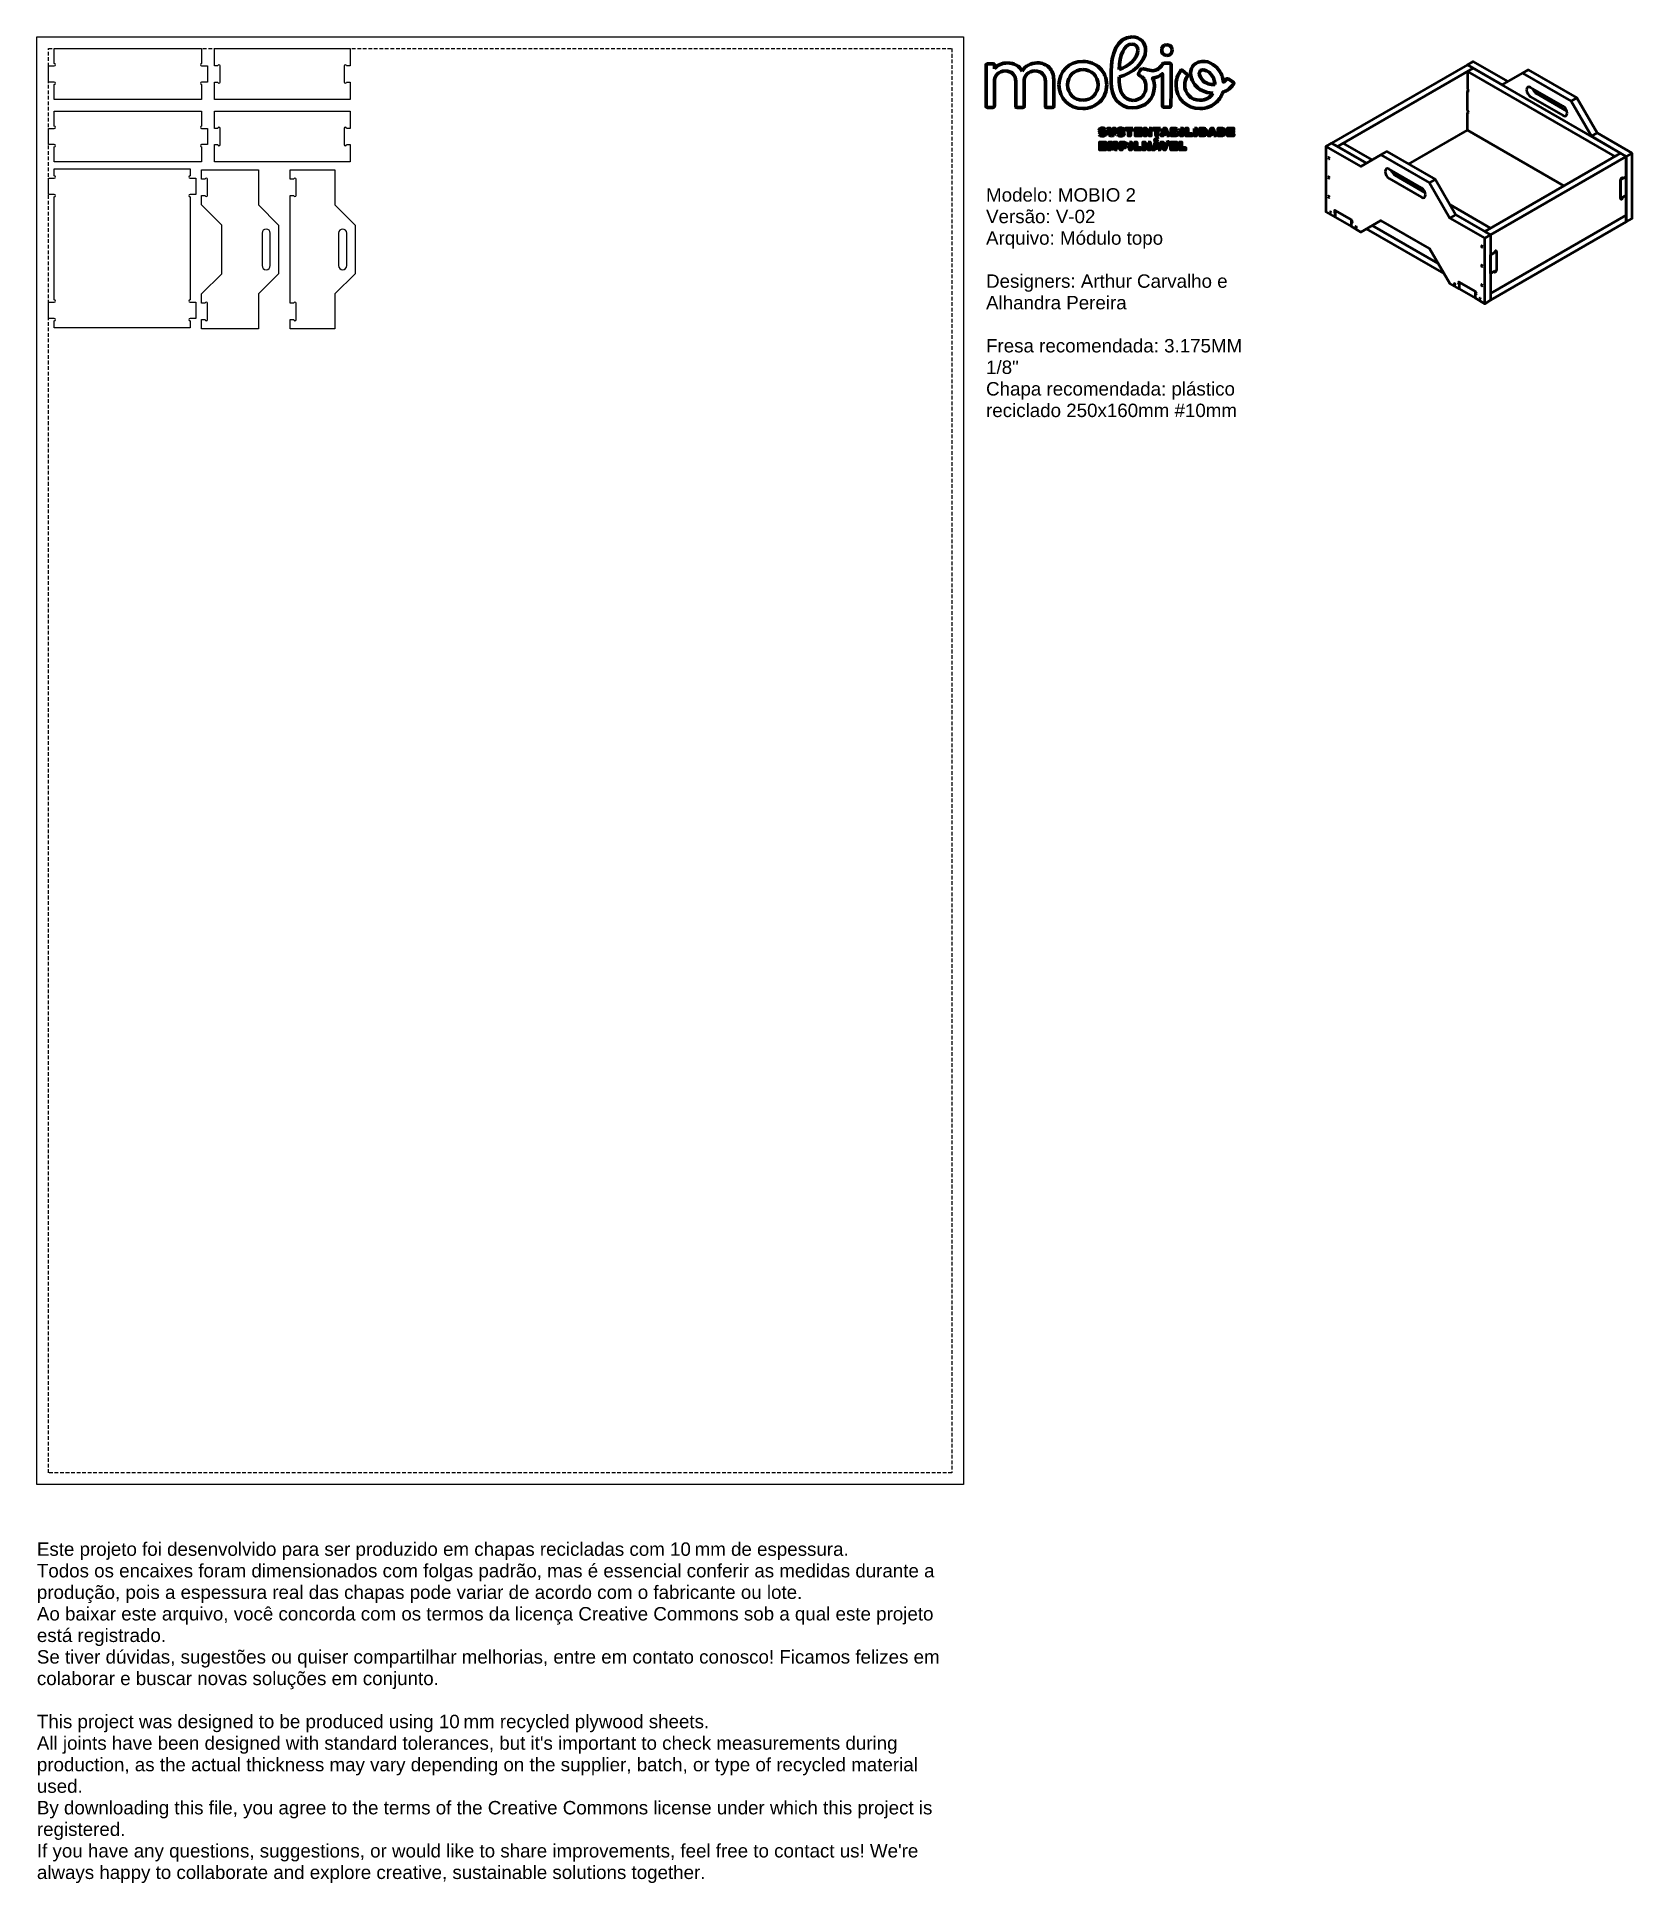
# Model space of a CAD drawing. Header units: inches. Extents: x 3463 to 6217, y 903 to 4091.
import ezdxf

# ---------------------------------------------------------------- set-up
doc = ezdxf.new("R2010")
doc.units = ezdxf.units.IN
doc.header["$MEASUREMENT"] = 0
doc.linetypes.add('DASHED2', pattern=[9.525, 6.35, -3.175])
doc.layers.add('Chapa', color=250, linetype='Continuous', plot=False)
doc.layers.add('PDF2_Geometry', color=7, linetype='Continuous', plot=False)
doc.layers.add('MARGEM_DE_SEGURANÇA_20.0MM', color=93, linetype='DASHED2', true_color=0x66cc66, plot=False)
doc.layers.add('PDF5_Geometry', color=7, linetype='Continuous')
doc.layers.add('TOP-CUT-INSIDE_10.0MM', color=240, linetype='Continuous', true_color=0xff1f31)
doc.layers.add('TOP-CUT-OUTSIDE_10.0MM', color=6, linetype='Continuous', true_color=0xff00ff)
doc.styles.get("Standard").update_dxf_attribs({"font": 'arial.ttf'})

# ---------------------------------------------------------------- blocks, each defined once
blk = doc.blocks.new('Ativo 34')
at = {"layer": 'PDF2_Geometry', "lineweight": 158}
for points in [[(1.11, 10.45), (1.11, 10.92, 0.414143), (0.95, 11.07), (0.19, 11.07, 0.414143), (0.03, 10.92), (0.03, 5.62, 0.414199), (0.18, 5.47), (0.96, 5.47, 0.414234), (1.11, 5.62), (1.11, 8.78)], [(21.66, 8.72, 0.050353), (21.48, 9.25, 0.15197), (22.76, 9.8), (22.76, 5.63, 0.414196), (22.89, 5.5), (23.72, 5.5, 0.41362), (23.85, 5.63, -0.000191), (23.89, 10.91)], [(25.62, 8.37, -0.152618), (25.97, 9.51, 0.380297), (25.95, 9.69), (25.31, 10.25, 0.433501), (25.12, 10.23, 0.166927), (24.5, 8.37)], [(29.78, 6.2, 0.124287), (30.52, 7.43, 0.062677), (31.12, 7.71, 0.101098), (31.9, 8.49, 0.436845), (31.84, 8.77), (31.2, 9.13, 0.384715), (30.95, 9.08, -0.074276), (30.61, 8.73, 0.140931), (30.02, 10.28)], [(3.86, 8.8), (3.86, 5.62, 0.414314), (4, 5.47), (4.78, 5.47, 0.41417), (4.93, 5.62), (4.93, 8.78)], [(7.68, 8.8), (7.68, 6.09), (7.68, 6.09), (7.68, 5.62, 0.414313), (7.83, 5.47), (8.61, 5.47, 0.414171), (8.75, 5.62), (8.75, 7.53), (8.75, 7.53), (8.75, 9.06)], [(21.72, 8.18, 0.020427), (21.71, 8.38), (21.72, 8.38, 0.03153), (21.67, 8.7)], [(14.88, 2.24, 0.000303), (14.99, 2.21, 0.00214), (15.03, 2.2, -0.000431), (15.06, 2.2, 0.000938), (15.1, 2.19)], [(17.25, 2.24, 0.000326), (17.37, 2.21, 0.00214), (17.4, 2.2, -0.000431), (17.44, 2.2, 0.000938), (17.47, 2.19)]]:
    blk.add_lwpolyline(points, format="xyb", dxfattribs=at)
for points in [[(16.15, 10.09), (16.15, 8.72)], [(23.63, 11.17), (22.99, 11.17)], [(17.2, 8.81), (17.2, 9.4)], [(15.43, 2.63), (15.3, 2.49)], [(15.76, 2.23), (15.76, 2.77), (16, 2.77), (16, 2.22)], [(16.41, 2.22), (16.41, 2.77), (16.65, 2.77), (16.65, 2.22)], [(17.81, 2.63), (17.67, 2.49)], [(24.38, 1.84), (23.88, 1.84), (23.88, 2.77), (24.34, 2.77)], [(24.33, 2.59), (24.11, 2.59), (24.11, 2.39), (24.33, 2.39)], [(27.94, 1.84), (27.57, 1.84), (27.57, 2.77), (27.94, 2.77)], [(27.93, 2.56), (27.8, 2.56), (27.8, 2.04), (27.93, 2.04)], [(30.31, 1.84), (29.94, 1.84), (29.94, 2.77), (30.31, 2.77)], [(30.31, 2.56), (30.18, 2.56), (30.18, 2.04), (30.31, 2.04)], [(14.59, 1.99), (14.73, 2.12)], [(16.96, 1.99), (17.11, 2.12)], [(17.76, 0.27), (17.56, 0.27), (17.56, 0.03), (17.32, 0.03), (17.32, 0.97), (17.75, 0.97)], [(17.75, 0.76), (17.56, 0.76), (17.56, 0.48), (17.76, 0.48)], [(24.36, 2.21), (24.11, 2.21), (24.11, 2.02), (24.36, 2.02)]]:
    blk.add_lwpolyline(points, dxfattribs=at)
for points in [[(18.95, 2.77), (18.95, 2.56), (18.62, 2.56), (18.62, 1.84), (18.38, 1.84), (18.38, 2.56), (18.04, 2.56), (18.04, 2.77)], [(19.51, 2.03), (20.04, 2.03), (20.04, 1.84), (19.27, 1.84), (19.27, 2.77), (20.02, 2.77), (20.02, 2.57), (19.51, 2.57), (19.51, 2.41), (19.99, 2.41), (19.99, 2.22), (19.51, 2.22)], [(21.05, 2.77), (21.27, 2.77), (21.27, 1.84), (21.06, 1.84), (20.62, 2.42), (20.62, 1.84), (20.4, 1.84), (20.4, 2.77), (20.62, 2.77), (21.05, 2.18)], [(22.49, 2.77), (22.49, 2.56), (22.16, 2.56), (22.16, 1.84), (21.92, 1.84), (21.92, 2.56), (21.59, 2.56), (21.59, 2.77)], [(23.3, 1.84), (23.23, 2.03), (22.91, 2.03), (22.84, 1.84), (22.59, 1.84), (22.97, 2.77), (23.18, 2.77), (23.54, 1.84)], [(22.99, 2.23), (23.16, 2.23), (23.08, 2.47)], [(25.1, 2.77), (25.35, 2.77), (25.35, 1.84), (25.1, 1.84)], [(26.02, 2.05), (26.55, 2.05), (26.55, 1.84), (25.78, 1.84), (25.78, 2.77), (26.02, 2.77)], [(26.88, 2.77), (27.13, 2.77), (27.13, 1.84), (26.88, 1.84)], [(29.37, 1.84), (29.3, 2.03), (28.98, 2.03), (28.91, 1.84), (28.66, 1.84), (29.04, 2.77), (29.25, 2.77), (29.62, 1.84)], [(29.06, 2.23), (29.23, 2.23), (29.15, 2.47)], [(31.41, 2.03), (31.94, 2.03), (31.94, 1.84), (31.17, 1.84), (31.17, 2.77), (31.92, 2.77), (31.92, 2.57), (31.41, 2.57), (31.41, 2.41), (31.89, 2.41), (31.89, 2.22), (31.41, 2.22)], [(14.93, 0.23), (15.45, 0.23), (15.45, 0.03), (14.69, 0.03), (14.69, 0.97), (15.43, 0.97), (15.43, 0.77), (14.93, 0.77), (14.93, 0.61), (15.4, 0.61), (15.4, 0.42), (14.93, 0.42)], [(16.92, 0.03), (16.69, 0.03), (16.66, 0.75), (16.45, 0.15), (16.27, 0.15), (16.06, 0.77), (16.03, 0.03), (15.8, 0.03), (15.87, 0.97), (16.2, 0.97), (16.36, 0.47), (16.53, 0.97), (16.85, 0.97)], [(18.52, 0.97), (18.76, 0.97), (18.76, 0.03), (18.52, 0.03)], [(19.44, 0.25), (19.96, 0.25), (19.96, 0.03), (19.2, 0.03), (19.2, 0.97), (19.44, 0.97)], [(20.93, 0.97), (21.17, 0.97), (21.17, 0.03), (20.93, 0.03), (20.93, 0.42), (20.51, 0.42), (20.51, 0.03), (20.27, 0.03), (20.27, 0.97), (20.51, 0.97), (20.51, 0.63), (20.93, 0.63)], [(22.19, 0.03), (22.12, 0.23), (21.8, 0.23), (21.73, 0.03), (21.47, 0.03), (21.86, 0.97), (22.06, 0.97), (22.43, 0.03)], [(22.22, 1.38), (21.88, 1.1), (21.75, 1.26), (22.08, 1.54)], [(21.88, 0.43), (22.05, 0.43), (21.96, 0.67)], [(23.27, 0.97), (23.53, 1.04), (23.12, 0.03), (22.94, 0.03), (22.56, 0.97), (22.82, 0.97), (23.04, 0.35)], [(24.09, 0.23), (24.61, 0.23), (24.61, 0.03), (23.85, 0.03), (23.85, 0.97), (24.59, 0.97), (24.59, 0.77), (24.09, 0.77), (24.09, 0.61), (24.56, 0.61), (24.56, 0.42), (24.09, 0.42)], [(25.22, 0.25), (25.74, 0.25), (25.74, 0.03), (24.98, 0.03), (24.98, 0.97), (25.22, 0.97)]]:
    blk.add_lwpolyline(points, close=True, dxfattribs=at)
for centre, radius, start, end in [((23.2, 12.95), 0.553, 108.2136, 169.6569), ((21.5, 11.39), 1.19, 260.7743, 297.9289), ((28.04, 9.57), 0.726, 89.9896, 97.0145), ((29.55, 14.69), 6.29, 269.1959, 269.556), ((15.01, 2.14), 0.657, 69.0253, 90.0553), ((24.02, 41.8), 40.4, 257.1968, 257.3622), ((17.39, 2.14), 0.657, 69.0265, 90.0589), ((26.15, 40.73), 39.31, 257.1945, 257.3645), ((15.04, 2.53), 0.722, 249.0374, 270.1207), ((14.74, 1.2), 1.05, 66.7551, 68.3074), ((15.07, 2.01), 0.176, 44.9976, 52.5138), ((15.14, 2.1), 0.0738, 0.091, 17.1751), ((17.41, 2.53), 0.722, 249.0374, 270.1207), ((17.12, 1.2), 1.05, 66.7551, 68.3074), ((17.44, 2.01), 0.176, 44.9976, 52.5138), ((17.51, 2.1), 0.0743, 0.1445, 17.1215)]:
    blk.add_arc(centre, radius, start, end, dxfattribs=at)
for points in [[(18.87, 14.55), (16.85, 14.55), (16.15, 12.3), (16.15, 10.09)], [(20.59, 12.85), (20.59, 13.84), (19.87, 14.55), (18.87, 14.55)], [(17.2, 10.37), (17.25, 12.15), (17.76, 13.62), (18.83, 13.62)], [(19.59, 12.85), (19.59, 11.74), (18.27, 10.69), (17.2, 10.37)], [(17.2, 9.4), (18.78, 9.82), (20.59, 11.21), (20.59, 12.85)], [(18.83, 13.62), (19.29, 13.62), (19.59, 13.33), (19.59, 12.85)], [(22.66, 13.05), (22.56, 12.51), (22.87, 12.16), (23.31, 12.16)], [(24.02, 12.88), (24.02, 13.4), (23.52, 13.63), (23.03, 13.47)], [(23.31, 12.16), (23.76, 12.16), (24.02, 12.46), (24.02, 12.88)], [(2.81, 11.2), (2.1, 11.2), (1.51, 10.94), (1.11, 10.45)], [(1.11, 8.78), (1.11, 9.62), (1.66, 10.16), (2.52, 10.16)], [(2.52, 10.16), (3.33, 10.16), (3.86, 9.63), (3.86, 8.8)], [(4.68, 10.15), (4.32, 10.82), (3.65, 11.2), (2.81, 11.2)], [(6.63, 11.2), (5.78, 11.2), (5.09, 10.83), (4.68, 10.15)], [(4.93, 8.78), (4.93, 9.62), (5.48, 10.16), (6.35, 10.16)], [(6.35, 10.16), (7.16, 10.16), (7.68, 9.63), (7.68, 8.8)], [(8.17, 10.61), (7.79, 11), (7.26, 11.2), (6.63, 11.2)], [(8.75, 9.06), (8.75, 9.69), (8.55, 10.23), (8.17, 10.61)], [(12.5, 11.4), (10.74, 11.4), (9.42, 10.09), (9.42, 8.37)], [(10.54, 8.37), (10.54, 9.49), (11.38, 10.34), (12.5, 10.34)], [(14.7, 10.53), (14.13, 11.09), (13.35, 11.4), (12.5, 11.4)], [(12.5, 10.34), (13.62, 10.34), (14.46, 9.49), (14.46, 8.37)], [(15.58, 8.37), (15.58, 9.2), (15.27, 9.97), (14.7, 10.53)], [(20.14, 10.48), (19.99, 10.48), (19.65, 9.89), (19.65, 9.74)], [(19.65, 9.74), (19.65, 9.67), (19.69, 9.63), (19.74, 9.61)], [(19.74, 9.61), (20, 9.48), (20.21, 9.35), (20.38, 9.1)], [(21.31, 10.21), (20.65, 10.31), (20.24, 10.48), (20.14, 10.48)], [(22.63, 10.84), (22.47, 10.63), (22.28, 10.45), (22.06, 10.33)], [(22.99, 11.17), (22.78, 11.17), (22.73, 10.98), (22.63, 10.84)], [(23.89, 10.91), (23.89, 11.11), (23.8, 11.17), (23.63, 11.17)], [(26.63, 10.76), (26.13, 10.03), (26.46, 9.06), (26.9, 8.44)], [(27.81, 11.4), (27.15, 11.32), (26.81, 11.01), (26.63, 10.76)], [(27.81, 9.1), (27.58, 9.42), (27.41, 9.92), (27.55, 10.11)], [(27.55, 10.11), (27.59, 10.17), (27.69, 10.26), (27.95, 10.29)], [(30.02, 10.28), (29.79, 10.58), (28.96, 11.54), (27.81, 11.4)], [(28.04, 10.29), (28.57, 10.29), (29.04, 9.72), (29.13, 9.6)], [(29.13, 9.6), (29.44, 9.18), (29.5, 8.7), (29.5, 8.4)], [(9.42, 8.37), (9.42, 6.64), (10.74, 5.33), (12.5, 5.33)], [(12.5, 6.39), (11.38, 6.39), (10.54, 7.24), (10.54, 8.37)], [(14.46, 8.37), (14.46, 7.24), (13.62, 6.39), (12.5, 6.39)], [(14.7, 6.2), (15.27, 6.76), (15.58, 7.53), (15.58, 8.37)], [(16.15, 8.72), (16.15, 6.85), (17.11, 5.41), (18.91, 5.41)], [(18.97, 6.38), (17.79, 6.38), (17.2, 7.47), (17.2, 8.81)], [(18.91, 5.41), (20.53, 5.41), (21.72, 6.52), (21.72, 8.18)], [(20.63, 8.16), (20.63, 7.15), (19.95, 6.38), (18.97, 6.38)], [(20.38, 9.1), (20.56, 8.83), (20.63, 8.48), (20.63, 8.16)], [(21.67, 8.7), (21.67, 8.71), (21.67, 8.71), (21.66, 8.72)], [(24.5, 8.37), (24.5, 6.64), (25.83, 5.33), (27.59, 5.33)], [(27.59, 6.39), (26.47, 6.39), (25.62, 7.24), (25.62, 8.37)], [(26.9, 8.44), (27.39, 7.75), (28.22, 7.35), (29.24, 7.29)], [(29.24, 7.29), (28.9, 6.74), (28.3, 6.39), (27.59, 6.39)], [(29.46, 8.4), (29.03, 8.4), (28.24, 8.5), (27.81, 9.1)], [(12.5, 5.33), (13.35, 5.33), (14.13, 5.64), (14.7, 6.2)], [(27.59, 5.33), (28.43, 5.33), (29.21, 5.64), (29.78, 6.2)], [(14.62, 2.5), (14.62, 2.6), (14.66, 2.67), (14.73, 2.73)], [(14.64, 2.4), (14.63, 2.43), (14.62, 2.46), (14.62, 2.5)], [(14.69, 2.33), (14.67, 2.35), (14.65, 2.37), (14.64, 2.4)], [(14.73, 2.73), (14.81, 2.78), (14.9, 2.8), (15.01, 2.8)], [(15, 2.59), (14.9, 2.59), (14.85, 2.57), (14.85, 2.52)], [(14.85, 2.52), (14.85, 2.49), (14.87, 2.47), (14.9, 2.45)], [(14.9, 2.45), (14.94, 2.44), (14.98, 2.42), (15.04, 2.41)], [(15.3, 2.49), (15.23, 2.56), (15.13, 2.59), (15, 2.59)], [(15.04, 2.41), (15.05, 2.41), (15.06, 2.4), (15.07, 2.4)], [(15.25, 2.76), (15.32, 2.73), (15.38, 2.69), (15.43, 2.63)], [(16.99, 2.5), (16.99, 2.6), (17.03, 2.67), (17.11, 2.73)], [(17.01, 2.4), (17, 2.43), (16.99, 2.46), (16.99, 2.5)], [(17.06, 2.33), (17.05, 2.35), (17.03, 2.37), (17.01, 2.4)], [(17.11, 2.73), (17.18, 2.78), (17.27, 2.8), (17.38, 2.8)], [(17.38, 2.59), (17.28, 2.59), (17.23, 2.57), (17.23, 2.52)], [(17.23, 2.52), (17.23, 2.49), (17.24, 2.47), (17.28, 2.45)], [(17.28, 2.45), (17.31, 2.44), (17.36, 2.42), (17.42, 2.41)], [(17.67, 2.49), (17.6, 2.56), (17.5, 2.59), (17.38, 2.59)], [(17.42, 2.41), (17.43, 2.41), (17.44, 2.4), (17.44, 2.4)], [(17.62, 2.76), (17.7, 2.73), (17.76, 2.69), (17.81, 2.63)], [(24.42, 2.56), (24.4, 2.58), (24.37, 2.59), (24.33, 2.59)], [(24.33, 2.39), (24.37, 2.39), (24.4, 2.4), (24.42, 2.43)], [(24.34, 2.77), (24.45, 2.77), (24.54, 2.75), (24.6, 2.69)], [(24.45, 2.5), (24.45, 2.52), (24.44, 2.54), (24.42, 2.56)], [(24.42, 2.43), (24.44, 2.45), (24.45, 2.47), (24.45, 2.5)], [(24.69, 2.51), (24.69, 2.43), (24.66, 2.37), (24.58, 2.32)], [(24.6, 2.69), (24.66, 2.64), (24.69, 2.58), (24.69, 2.51)], [(28.14, 2.49), (28.08, 2.54), (28.02, 2.56), (27.93, 2.56)], [(27.94, 2.77), (28.09, 2.77), (28.22, 2.73), (28.31, 2.64)], [(28.22, 2.31), (28.22, 2.38), (28.19, 2.44), (28.14, 2.49)], [(28.31, 2.64), (28.41, 2.55), (28.46, 2.44), (28.46, 2.3)], [(30.31, 2.77), (30.46, 2.77), (30.59, 2.73), (30.69, 2.64)], [(30.51, 2.49), (30.46, 2.54), (30.39, 2.56), (30.31, 2.56)], [(30.59, 2.31), (30.59, 2.38), (30.56, 2.44), (30.51, 2.49)], [(30.69, 2.64), (30.79, 2.55), (30.84, 2.44), (30.84, 2.3)], [(14.78, 1.85), (14.7, 1.89), (14.63, 1.93), (14.59, 1.99)], [(14.78, 2.28), (14.74, 2.29), (14.71, 2.31), (14.69, 2.33)], [(14.73, 2.12), (14.81, 2.05), (14.92, 2.01), (15.04, 2.01)], [(14.88, 2.24), (14.85, 2.25), (14.82, 2.26), (14.78, 2.28)], [(15.04, 2.01), (15.09, 2.01), (15.13, 2.02), (15.16, 2.03)], [(15.33, 1.89), (15.25, 1.83), (15.15, 1.81), (15.04, 1.81)], [(15.13, 2.18), (15.12, 2.18), (15.11, 2.18), (15.1, 2.19)], [(15.18, 2.15), (15.17, 2.16), (15.16, 2.16), (15.15, 2.17)], [(15.16, 2.03), (15.19, 2.05), (15.21, 2.07), (15.21, 2.1)], [(15.18, 2.38), (15.21, 2.37), (15.24, 2.36), (15.28, 2.34)], [(15.21, 2.12), (15.2, 2.13), (15.2, 2.13), (15.19, 2.14)], [(15.28, 2.34), (15.32, 2.33), (15.35, 2.31), (15.37, 2.29)], [(15.44, 2.11), (15.44, 2.01), (15.41, 1.94), (15.33, 1.89)], [(15.37, 2.29), (15.39, 2.27), (15.41, 2.25), (15.42, 2.22)], [(15.42, 2.22), (15.44, 2.19), (15.44, 2.15), (15.44, 2.11)], [(15.88, 1.92), (15.8, 2), (15.76, 2.11), (15.76, 2.23)], [(16.2, 1.81), (16.07, 1.81), (15.97, 1.85), (15.88, 1.92)], [(16, 2.22), (16, 2.16), (16.02, 2.12), (16.06, 2.08)], [(16.06, 2.08), (16.1, 2.04), (16.14, 2.02), (16.2, 2.02)], [(16.2, 2.02), (16.26, 2.02), (16.31, 2.04), (16.35, 2.08)], [(16.52, 1.92), (16.44, 1.84), (16.33, 1.81), (16.2, 1.81)], [(16.35, 2.08), (16.39, 2.12), (16.41, 2.16), (16.41, 2.22)], [(16.65, 2.22), (16.65, 2.1), (16.61, 2), (16.52, 1.92)], [(17.15, 1.85), (17.07, 1.89), (17.01, 1.93), (16.96, 1.99)], [(17.15, 2.28), (17.11, 2.29), (17.08, 2.31), (17.06, 2.33)], [(17.11, 2.12), (17.19, 2.05), (17.29, 2.01), (17.42, 2.01)], [(17.25, 2.24), (17.23, 2.25), (17.19, 2.26), (17.15, 2.28)], [(17.7, 1.89), (17.63, 1.83), (17.53, 1.81), (17.41, 1.81)], [(17.42, 2.01), (17.47, 2.01), (17.51, 2.02), (17.54, 2.03)], [(17.5, 2.18), (17.49, 2.18), (17.48, 2.18), (17.47, 2.19)], [(17.55, 2.15), (17.55, 2.16), (17.54, 2.16), (17.53, 2.17)], [(17.54, 2.03), (17.57, 2.05), (17.58, 2.07), (17.58, 2.1)], [(17.55, 2.38), (17.58, 2.37), (17.61, 2.36), (17.65, 2.34)], [(17.58, 2.12), (17.58, 2.13), (17.58, 2.13), (17.57, 2.14)], [(17.65, 2.34), (17.69, 2.33), (17.72, 2.31), (17.74, 2.29)], [(17.82, 2.11), (17.82, 2.01), (17.78, 1.94), (17.7, 1.89)], [(17.74, 2.29), (17.76, 2.27), (17.78, 2.25), (17.8, 2.22)], [(17.75, 0.97), (17.87, 0.97), (17.96, 0.94), (18.04, 0.87)], [(17.86, 0.72), (17.83, 0.75), (17.79, 0.76), (17.75, 0.76)], [(17.76, 0.48), (17.8, 0.48), (17.84, 0.5), (17.86, 0.52)], [(18.04, 0.37), (17.97, 0.31), (17.88, 0.27), (17.76, 0.27)], [(17.8, 2.22), (17.81, 2.19), (17.82, 2.15), (17.82, 2.11)], [(17.9, 0.62), (17.9, 0.66), (17.89, 0.69), (17.86, 0.72)], [(17.86, 0.52), (17.89, 0.55), (17.9, 0.58), (17.9, 0.62)], [(18.04, 0.87), (18.11, 0.81), (18.15, 0.72), (18.15, 0.62)], [(18.15, 0.62), (18.15, 0.52), (18.11, 0.44), (18.04, 0.37)], [(24.46, 2.19), (24.44, 2.2), (24.4, 2.21), (24.36, 2.21)], [(24.36, 2.02), (24.4, 2.02), (24.44, 2.03), (24.46, 2.05)], [(24.65, 1.91), (24.58, 1.86), (24.5, 1.84), (24.38, 1.84)], [(24.5, 2.12), (24.5, 2.14), (24.49, 2.17), (24.46, 2.19)], [(24.46, 2.05), (24.49, 2.07), (24.5, 2.09), (24.5, 2.12)], [(24.58, 2.32), (24.64, 2.29), (24.68, 2.26), (24.7, 2.22)], [(24.74, 2.09), (24.74, 2.02), (24.71, 1.96), (24.65, 1.91)], [(24.7, 2.22), (24.73, 2.18), (24.74, 2.14), (24.74, 2.09)], [(27.93, 2.04), (28.02, 2.04), (28.08, 2.07), (28.14, 2.12)], [(28.31, 1.97), (28.22, 1.88), (28.09, 1.84), (27.94, 1.84)], [(28.14, 2.12), (28.19, 2.17), (28.22, 2.23), (28.22, 2.31)], [(28.46, 2.3), (28.46, 2.17), (28.41, 2.06), (28.31, 1.97)], [(30.31, 2.04), (30.39, 2.04), (30.46, 2.07), (30.51, 2.12)], [(30.69, 1.97), (30.59, 1.88), (30.46, 1.84), (30.31, 1.84)], [(30.51, 2.12), (30.56, 2.17), (30.59, 2.23), (30.59, 2.31)], [(30.84, 2.3), (30.84, 2.17), (30.79, 2.06), (30.69, 1.97)]]:
    blk.add_open_spline(points, degree=3, dxfattribs=at)
blk = doc.blocks.new('Block sheet')
at = {"layer": 'Chapa'}
blk.add_lwpolyline([(15.2, 1591.2), (15.2, 4091.2), (1615.2, 4091.2), (1615.2, 1591.2)], close=True, dxfattribs=at)
at = {"layer": 'MARGEM_DE_SEGURANÇA_20.0MM'}
blk.add_lwpolyline([(1595.2, 4071.2), (1595.2, 1611.2), (35.2, 1611.2), (35.2, 4071.2)], close=True, dxfattribs=at)
at = {"xscale": 13.40682207931606, "yscale": 13.40682207931606, "zscale": 13.40682207931606}
blk.add_blockref('Ativo 34', (1653.6, 3896.1), dxfattribs=at)
at = {"color": 0, "attachment_point": 1, "line_spacing_factor": 0.963855}
for s, insert, char_height, width in [('\\A1;Modelo: MOBIO 2\\PVersão: V-02\\PArquivo: Módulo topo\\P\\PDesigners: Arthur Carvalho e Alhandra Pereira\\P\\PFresa recomendada: 3.175MM 1/8"\\PChapa recomendada: plástico reciclado 250x160mm #10mm', (1654.1, 3829.9), 23.157, 458.204), ("Este projeto foi desenvolvido para ser produzido em chapas recicladas com 10\u202fmm de espessura.^JTodos os encaixes foram dimensionados com folgas padrão, mas é essencial conferir as medidas durante a produção, pois a espessura real das chapas pode variar de acordo com o fabricante ou lote.^JAo baixar este arquivo, você concorda com os termos da licença Creative Commons sob a qual este projeto está registrado.^JSe tiver dúvidas, sugestões ou quiser compartilhar melhorias, entre em contato conosco! Ficamos felizes em colaborar e buscar novas soluções em conjunto.\\P\\PThis project was designed to be produced using 10\u202fmm recycled plywood sheets.^JAll joints have been designed with standard tolerances, but it's important to check measurements during production, as the actual thickness may vary depending on the supplier, batch, or type of recycled material used.^JBy downloading this file, you agree to the terms of the Creative Commons license under which this project is registered.^JIf you have any questions, suggestions, or would like to share improvements, feel free to contact us! We're always happy to collaborate and explore creative, sustainable solutions together.", (15.2, 1491.2), 23.1574, 1600)]:
    blk.add_mtext(s, dxfattribs=dict(at, insert=insert, char_height=char_height, width=width))
blk = doc.blocks.new('Topo Mobio')
at = {"layer": 'PDF5_Geometry', "lineweight": 50}
for points in [[(659.7, 639.3), (599.5, 674.1), (589.5, 668.3), (649.7, 633.5), (684.7, 653.7), (694.7, 659.5), (778.7, 611)], [(589.5, 656.8), (589.5, 626.7)], [(684.7, 653.7), (768.7, 605.2), (778.7, 611), (813.7, 550.4)], [(589.5, 589.8), (589.5, 622.1)], [(754.7, 596.5), (698.7, 628.9)], [(698.7, 612.7), (754.7, 580.4)], [(708.7, 618.4), (761, 588.3)], [(755.9, 459.1), (589.5, 555.1), (589.5, 585.2), (591.5, 586.3)], [(768.7, 605.2), (803.7, 544.6), (813.7, 550.4), (873.9, 515.7)], [(488.1, 496.6), (589.5, 555.1)], [(855.9, 472.9), (857.9, 471.8), (863.9, 475.3), (863.9, 509.9), (803.7, 544.6)], [(425.3, 504), (375.1, 533), (365.1, 527.2), (415.3, 498.2), (355.1, 533), (345.1, 527.2), (345.1, 414), (361.2, 404.7), (361.2, 411.7)], [(345.1, 527.2), (405.3, 492.4), (440.3, 512.7), (450.3, 518.4), (534.3, 469.9)], [(440.3, 512.7), (524.3, 464.1), (534.3, 469.9), (569.3, 409.3), (619.5, 380.3), (629.5, 386.1), (559.3, 426.6)], [(524.3, 464.1), (559.3, 403.5), (569.3, 409.3), (629.5, 374.6), (863.9, 509.9), (853.9, 515.7), (619.5, 380.3), (629.5, 374.6), (629.5, 339.9), (635.5, 343.4)], [(510.3, 455.4), (454.3, 487.8)], [(458.2, 485), (512.8, 453.5)], [(463.1, 482.1), (463.6, 482.4)], [(454.3, 471.6), (510.3, 439.3)], [(464.3, 477.3), (516.6, 447.2)], [(853.9, 437.1), (853.9, 469.4)], [(361.2, 416.3), (389.2, 400.1)], [(635.5, 311), (629.5, 307.6), (629.5, 272.9), (863.9, 408.3), (863.9, 442.9), (857.9, 439.5)], [(575.4, 288), (575.4, 281.1), (559.3, 290.4), (524.3, 351), (440.3, 399.5), (405.3, 379.3), (389.2, 388.6), (389.2, 395.5), (391.2, 396.7)], [(549.3, 307.7), (415.3, 385)], [(559.3, 403.5), (619.5, 368.8), (629.5, 374.6), (629.5, 261.4), (619.5, 255.6), (603.4, 264.9), (603.4, 271.8), (605.4, 273)], [(619.5, 255.6), (619.5, 368.8)], [(637.5, 346.8), (639.5, 345.7), (639.5, 313.3), (629.5, 307.6), (629.5, 339.9), (639.5, 345.7), (639.5, 313.3)], [(575.4, 292.6), (603.4, 276.4)]]:
    blk.add_lwpolyline(points, dxfattribs=at)
for points in [[(599.5, 662.5), (589.5, 668.3), (355.1, 533), (365.1, 527.2)], [(599.5, 662.5), (589.5, 656.8), (843.9, 509.9), (853.9, 515.7)], [(873.9, 515.7), (863.9, 509.9), (863.9, 396.7), (873.9, 402.5)], [(863.9, 475.3), (853.9, 469.4), (853.9, 437.1), (863.9, 442.9)], [(389.2, 388.6), (389.2, 400.1), (361.2, 416.3), (361.2, 404.7)], [(539.3, 325), (425.3, 390.8)], [(863.9, 396.7), (863.9, 408.3), (629.5, 272.9), (629.5, 261.4)], [(603.4, 264.9), (603.4, 276.4), (575.4, 292.6), (575.4, 281.1)]]:
    blk.add_lwpolyline(points, close=True, dxfattribs=at)
for points in [[(591.5, 623.3), (591.5, 624.6), (590.6, 626.2), (589.5, 626.8)], [(591, 625.2), (590.1, 624.4), (589.5, 623.2), (589.5, 622.1)], [(589.5, 622.2), (590.6, 621.5), (591.5, 622), (591.5, 623.3)], [(698.7, 628.9), (694.9, 631.2), (691.7, 629.3), (691.7, 624.9)], [(691.7, 624.9), (691.7, 620.4), (694.9, 615), (698.7, 612.7)], [(702.4, 626.8), (703.6, 623.3), (706, 620.1), (708.7, 618.5)], [(591.5, 586.3), (591.5, 587.6), (590.6, 589.2), (589.5, 589.8)], [(589.5, 589.8), (589.5, 588.8), (590.1, 588.2), (590.9, 588.4)], [(589.5, 585.2), (590.6, 584.5), (591.5, 585), (591.5, 586.3)], [(761.8, 584.5), (761.8, 588.9), (758.6, 594.4), (754.8, 596.6)], [(754.8, 580.4), (758.6, 578.2), (761.8, 580), (761.8, 584.5)], [(350.2, 508.2), (349.6, 508.5), (349.2, 508.2), (349.2, 507.6)], [(349.2, 507.6), (349.2, 507), (349.6, 506.2), (350.2, 505.9)], [(351.2, 506.5), (351.2, 507.1), (350.7, 507.9), (350.2, 508.2)], [(350.2, 505.9), (350.7, 505.6), (351.2, 505.8), (351.2, 506.5)], [(454.3, 487.8), (450.5, 490.1), (447.3, 488.2), (447.3, 483.8)], [(447.3, 483.8), (447.3, 479.3), (450.5, 473.9), (454.4, 471.6)], [(458, 485.7), (459.2, 482.2), (461.6, 479), (464.3, 477.4)], [(350.2, 474.7), (349.6, 475), (349.2, 474.8), (349.2, 474.1)], [(349.2, 474.1), (349.2, 473.5), (349.6, 472.7), (350.2, 472.4)], [(351.2, 473), (351.2, 473.6), (350.7, 474.4), (350.2, 474.7)], [(350.2, 472.4), (350.7, 472.1), (351.2, 472.4), (351.2, 473)], [(517.4, 443.4), (517.4, 447.8), (514.2, 453.3), (510.4, 455.5)], [(855.9, 473), (854.8, 472.3), (853.9, 470.8), (853.9, 469.5)], [(857.9, 471.8), (857.9, 473.1), (857, 473.6), (855.9, 473)], [(350.2, 441.2), (349.6, 441.5), (349.2, 441.3), (349.2, 440.6)], [(349.2, 440.6), (349.2, 440), (349.6, 439.2), (350.2, 438.9)], [(351.2, 439.5), (351.2, 440.1), (350.7, 440.9), (350.2, 441.2)], [(350.2, 438.9), (350.7, 438.6), (351.2, 438.8), (351.2, 439.5)], [(361.3, 416.3), (360.1, 417), (359.2, 416.4), (359.2, 415.2)], [(359.2, 415.2), (359.2, 413.9), (360.1, 412.3), (361.3, 411.7)], [(510.4, 439.3), (514.3, 437.1), (517.4, 438.9), (517.4, 443.4)], [(853.9, 437.1), (853.9, 435.9), (854.8, 435.3), (855.9, 436)], [(855.9, 436), (857, 436.6), (857.9, 438.2), (857.9, 439.5)], [(353.2, 414.1), (352.7, 414.4), (352.2, 414.1), (352.2, 413.5)], [(352.2, 413.5), (352.2, 412.9), (352.7, 412.1), (353.2, 411.8)], [(354.2, 412.3), (354.2, 413), (353.8, 413.8), (353.2, 414.1)], [(353.2, 411.8), (353.8, 411.5), (354.2, 411.7), (354.2, 412.3)], [(391.3, 396.7), (391.3, 398), (390.4, 399.5), (389.3, 400.2)], [(389.3, 395.5), (390.4, 394.9), (391.3, 395.4), (391.3, 396.7)], [(397.2, 388.6), (396.6, 388.9), (396.2, 388.7), (396.2, 388.1)], [(397.2, 388.6), (396.6, 388.9), (396.2, 388.7), (396.2, 388.1)], [(396.2, 388.1), (396.2, 387.4), (396.6, 386.7), (397.2, 386.3)], [(396.2, 388.1), (396.2, 387.4), (396.6, 386.7), (397.2, 386.3)], [(398.2, 386.9), (398.2, 387.5), (397.7, 388.3), (397.2, 388.6)], [(398.2, 386.9), (398.2, 387.5), (397.7, 388.3), (397.2, 388.6)], [(397.2, 386.3), (397.7, 386), (398.2, 386.3), (398.2, 386.9)], [(397.2, 386.3), (397.7, 386), (398.2, 386.3), (398.2, 386.9)], [(614.5, 355.5), (614, 355.8), (613.6, 355.6), (613.6, 355)], [(614.5, 355.5), (614, 355.8), (613.6, 355.6), (613.6, 355)], [(613.6, 355), (613.6, 354.3), (614, 353.5), (614.6, 353.2)], [(613.6, 355), (613.6, 354.3), (614, 353.5), (614.6, 353.2)], [(615.5, 353.8), (615.5, 354.4), (615.1, 355.2), (614.5, 355.5)], [(615.5, 353.8), (615.5, 354.4), (615.1, 355.2), (614.5, 355.5)], [(614.6, 353.2), (615.1, 352.9), (615.5, 353.2), (615.5, 353.8)], [(614.6, 353.2), (615.1, 352.9), (615.5, 353.2), (615.5, 353.8)], [(614.5, 322.1), (614, 322.4), (613.6, 322.1), (613.6, 321.5)], [(614.5, 322.1), (614, 322.4), (613.6, 322.1), (613.6, 321.5)], [(613.6, 321.5), (613.6, 320.9), (614, 320.1), (614.6, 319.8)], [(613.6, 321.5), (613.6, 320.9), (614, 320.1), (614.6, 319.8)], [(615.5, 320.3), (615.5, 321), (615.1, 321.7), (614.5, 322.1)], [(615.5, 320.3), (615.5, 321), (615.1, 321.7), (614.5, 322.1)], [(614.6, 319.8), (615.1, 319.4), (615.5, 319.7), (615.5, 320.3)], [(614.6, 319.8), (615.1, 319.4), (615.5, 319.7), (615.5, 320.3)], [(637.5, 346.9), (636.4, 346.2), (635.5, 344.7), (635.5, 343.4)], [(639.6, 345.7), (639.6, 347), (638.6, 347.5), (637.5, 346.9)], [(567.5, 290.3), (566.9, 290.6), (566.5, 290.4), (566.5, 289.8)], [(566.5, 289.8), (566.5, 289.1), (567, 288.4), (567.5, 288)], [(568.5, 288.6), (568.5, 289.2), (568, 290), (567.5, 290.3)], [(567.5, 288), (568, 287.7), (568.5, 288), (568.5, 288.6)], [(575.5, 292.7), (574.3, 293.3), (573.4, 292.8), (573.4, 291.5)], [(573.4, 291.5), (573.4, 290.3), (574.3, 288.7), (575.5, 288.1)], [(614.5, 288.5), (614, 288.8), (613.6, 288.6), (613.6, 288)], [(614.5, 288.5), (614, 288.8), (613.6, 288.6), (613.6, 288)], [(613.6, 288), (613.6, 287.3), (614, 286.6), (614.6, 286.2)], [(613.6, 288), (613.6, 287.3), (614, 286.6), (614.6, 286.2)], [(615.5, 286.8), (615.5, 287.4), (615.1, 288.2), (614.5, 288.5)], [(615.5, 286.8), (615.5, 287.4), (615.1, 288.2), (614.5, 288.5)], [(635.5, 311.1), (635.5, 309.8), (636.4, 309.3), (637.5, 309.9)], [(637.5, 309.9), (638.7, 310.5), (639.6, 312.1), (639.6, 313.4)], [(605.5, 273.1), (605.5, 274.3), (604.6, 275.9), (603.5, 276.5)], [(603.5, 271.9), (604.6, 271.3), (605.5, 271.8), (605.5, 273.1)], [(611.5, 264.9), (610.9, 265.3), (610.5, 265), (610.5, 264.4)], [(610.5, 264.4), (610.5, 263.7), (611, 263), (611.5, 262.7)], [(612.5, 263.2), (612.5, 263.9), (612, 264.6), (611.5, 264.9)], [(611.5, 262.7), (612, 262.3), (612.5, 262.6), (612.5, 263.2)], [(614.6, 286.2), (615.1, 285.9), (615.5, 286.2), (615.5, 286.8)], [(614.6, 286.2), (615.1, 285.9), (615.5, 286.2), (615.5, 286.8)]]:
    blk.add_open_spline(points, degree=3, dxfattribs=at)

msp = doc.modelspace()

# ---------------------------------------------------------------- linework, layer by layer
at = {"layer": 'TOP-CUT-INSIDE_10.0MM', "linetype": 'Continuous', "lineweight": -3}
for points in [[(3865.9, 3752.2, 1), (3851.9, 3752.2), (3851.9, 3696.2, 1), (3865.9, 3696.2)], [(3997.9, 3752.2, 1), (3983.9, 3752.2), (3983.9, 3696.2, 1), (3997.9, 3696.2)]]:
    msp.add_lwpolyline(points, format="xyb", close=True, dxfattribs=at)
at = {"layer": 'TOP-CUT-OUTSIDE_10.0MM', "linetype": 'Continuous', "lineweight": -3}
for points in [[(3493, 4013.2), (3483, 4013.2), (3483, 4041.2), (3493, 4041.2, 1), (3493, 4045.2), (3493, 4071.2), (3747.4, 4071.2), (3747.4, 4045.2, 1), (3747.4, 4041.2), (3757.4, 4041.2), (3757.4, 4013.2), (3747.4, 4013.2, 1), (3747.4, 4009.2), (3747.4, 3983.2), (3493, 3983.2), (3493, 4009.2, 1)], [(3997.8, 4013.2), (4003.8, 4013.2), (4003.8, 3983.2), (3769.4, 3983.2), (3769.4, 4013.2), (3775.4, 4013.2, 1), (3779.4, 4013.2), (3779.4, 4041.2, 1), (3775.4, 4041.2), (3769.4, 4041.2), (3769.4, 4071.2), (4003.8, 4071.2), (4003.8, 4041.2), (3997.8, 4041.2, 1), (3993.8, 4041.2), (3993.8, 4013.2, 1)], [(3493, 3905.2), (3483, 3905.2), (3483, 3933.2), (3493, 3933.2, 1), (3493, 3937.2), (3493, 3963.2), (3747.4, 3963.2), (3747.4, 3937.2, 1), (3747.4, 3933.2), (3757.4, 3933.2), (3757.4, 3905.2), (3747.4, 3905.2, 1), (3747.4, 3901.2), (3747.4, 3875.2), (3493, 3875.2), (3493, 3901.2, 1)], [(3997.8, 3905.2), (4003.8, 3905.2), (4003.8, 3875.2), (3769.4, 3875.2), (3769.4, 3905.2), (3775.4, 3905.2, 1), (3779.4, 3905.2), (3779.4, 3933.2, 1), (3775.4, 3933.2), (3769.4, 3933.2), (3769.4, 3963.2), (4003.8, 3963.2), (4003.8, 3933.2), (3997.8, 3933.2, 1), (3993.8, 3933.2), (3993.8, 3905.2, 1)], [(3757.4, 3603.1), (3757.4, 3631.1, 1), (3753.4, 3631.1), (3747.4, 3631.1), (3747.4, 3647.2), (3782.4, 3682.2), (3782.4, 3766.2), (3747.4, 3801.2), (3747.4, 3817.3), (3753.4, 3817.3, 1), (3757.4, 3817.3), (3757.4, 3845.3, 1), (3753.4, 3845.3), (3747.4, 3845.3), (3747.4, 3861.4), (3845.4, 3861.4), (3845.4, 3801.2), (3880.4, 3766.2), (3880.4, 3682.2), (3845.4, 3647.2), (3845.4, 3587), (3747.4, 3587), (3747.4, 3603.1), (3753.4, 3603.1, 1)], [(3906.4, 3845.3), (3900.4, 3845.3), (3900.4, 3861.4), (3977.4, 3861.4), (3977.4, 3801.2), (4012.4, 3766.2), (4012.4, 3682.2), (3977.4, 3647.2), (3977.4, 3587), (3900.4, 3587), (3900.4, 3603.1), (3906.4, 3603.1, 1), (3910.4, 3603.1), (3910.4, 3631.1, 1), (3906.4, 3631.1), (3900.4, 3631.1), (3900.4, 3817.3), (3906.4, 3817.3, 1), (3910.4, 3817.3), (3910.4, 3845.3, 1)]]:
    msp.add_lwpolyline(points, format="xyb", close=True, dxfattribs=at)
at = {"layer": 'TOP-CUT-OUTSIDE_10.0MM', "linetype": 'ByBlock'}
msp.add_lwpolyline([(3727.4, 3847.1), (3737.4, 3847.1), (3737.4, 3819.1), (3727.4, 3819.1, 1), (3727.4, 3815.1), (3727.4, 3636.9, 1), (3727.4, 3632.9), (3737.4, 3632.9), (3737.4, 3604.9), (3727.4, 3604.9, 1), (3727.4, 3600.9), (3727.4, 3588.8), (3493, 3588.8), (3493, 3600.9, 1), (3493, 3604.9), (3483, 3604.9), (3483, 3632.9), (3493, 3632.9, 1), (3493, 3636.9), (3493, 3815.1, 1), (3493, 3819.1), (3483, 3819.1), (3483, 3847.1), (3493, 3847.1, 1), (3493, 3851.1), (3493, 3863.2), (3727.4, 3863.2), (3727.4, 3851.1, 1)], format="xyb", close=True, dxfattribs=at)

# ---------------------------------------------------------------- block references
at = {"layer": 'PDF2_Geometry'}
msp.add_blockref('Block sheet', (3447.8, 0), dxfattribs=at)
at = {"layer": 'TOP-CUT-OUTSIDE_10.0MM'}
msp.add_blockref('Topo Mobio', (5343.5, 3374.9), dxfattribs=at)

doc.saveas('drawing.dxf')
